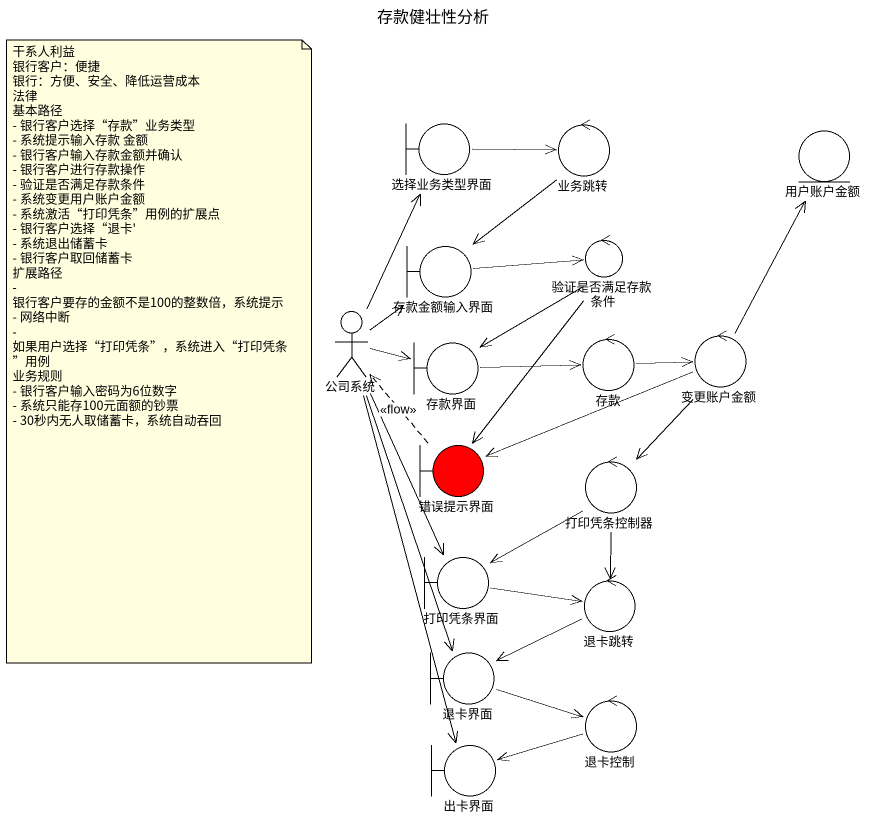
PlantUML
@startuml
title 存款健壮性分析
boundary 选择业务类型界面
control 业务跳转
entity 用户账户金额
boundary 存款金额输入界面
control 验证是否满足存款条件
actor 公司系统
boundary 存款界面
control 存款
control 变更账户金额
boundary 错误提示界面 #FF0000
control 打印凭条控制器
boundary 打印凭条界面
control 退卡跳转
boundary 退卡界面
control 退卡控制
boundary 出卡界面
选择业务类型界面 -right-> 业务跳转
业务跳转 --> 存款金额输入界面
存款金额输入界面 -right-> 验证是否满足存款条件
验证是否满足存款条件 --> 存款界面
验证是否满足存款条件 --> 错误提示界面
公司系统 -up-> 选择业务类型界面
公司系统 -up-> 存款金额输入界面
公司系统 -right-> 存款界面
公司系统 --> 打印凭条界面
公司系统 --> 退卡界面
公司系统 --> 出卡界面
存款界面 -right-> 存款
存款 -right-> 变更账户金额
变更账户金额 -up-> 用户账户金额
变更账户金额 -left-> 错误提示界面
变更账户金额 --> 打印凭条控制器
错误提示界面 .up.> 公司系统 : <<flow>>
打印凭条控制器 --> 打印凭条界面
打印凭条控制器 --> 退卡跳转
打印凭条界面 -right-> 退卡跳转
退卡跳转 -left-> 退卡界面
退卡界面 -right-> 退卡控制
退卡控制 -left-> 出卡界面
note as N1
  干系人利益
  银行客户：便捷
  银行：方便、安全、降低运营成本
  法律
  基本路径
  - 银行客户选择“存款”业务类型
  - 系统提示输入存款 金额
  - 银行客户输入存款金额并确认
  - 银行客户进行存款操作
  - 验证是否满足存款条件
  - 系统变更用户账户金额
  - 系统激活“打印凭条”用例的扩展点
  - 银行客户选择“退卡'
  - 系统退出储蓄卡
  - 银行客户取回储蓄卡
  扩展路径
  - 银行客户要存的金额不是100的整数倍，系统提示
  - 网络中断
  - 如果用户选择“打印凭条”，系统进入“打印凭条”用例
  业务规则
  - 银行客户输入密码为6位数字
  - 系统只能存100元面额的钞票
  - 30秒内无人取储蓄卡，系统自动吞回
end note
@enduml
